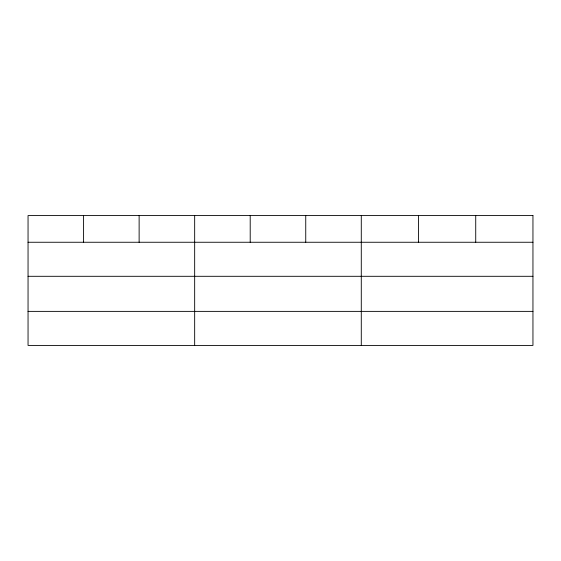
<?xml version="1.0" encoding="UTF-8"?>
<svg xmlns="http://www.w3.org/2000/svg" width="561" height="561" viewBox="0 0 561 561"><rect width="100%" height="100%" fill="white"/><g stroke="black" fill="none" stroke-linecap="round" stroke-linejoin="round"><path stroke-width="0.84" d="M28.05 242.254L532.95 242.254M28.05 276.3L532.95 276.3M28.05 311.376L532.95 311.376M475.728 215.585L475.728 242.254M418.506 215.585L418.506 242.254M361.284 215.585L361.284 345.415M305.745 215.585L305.745 242.254M250.206 215.585L250.206 242.254M194.667 215.585L194.667 345.415M139.128 215.585L139.128 242.254M83.589 215.585L83.589 242.254M532.95 215.585L28.05 215.585L28.05 345.415L532.95 345.415L532.95 215.585"/></g></svg>
